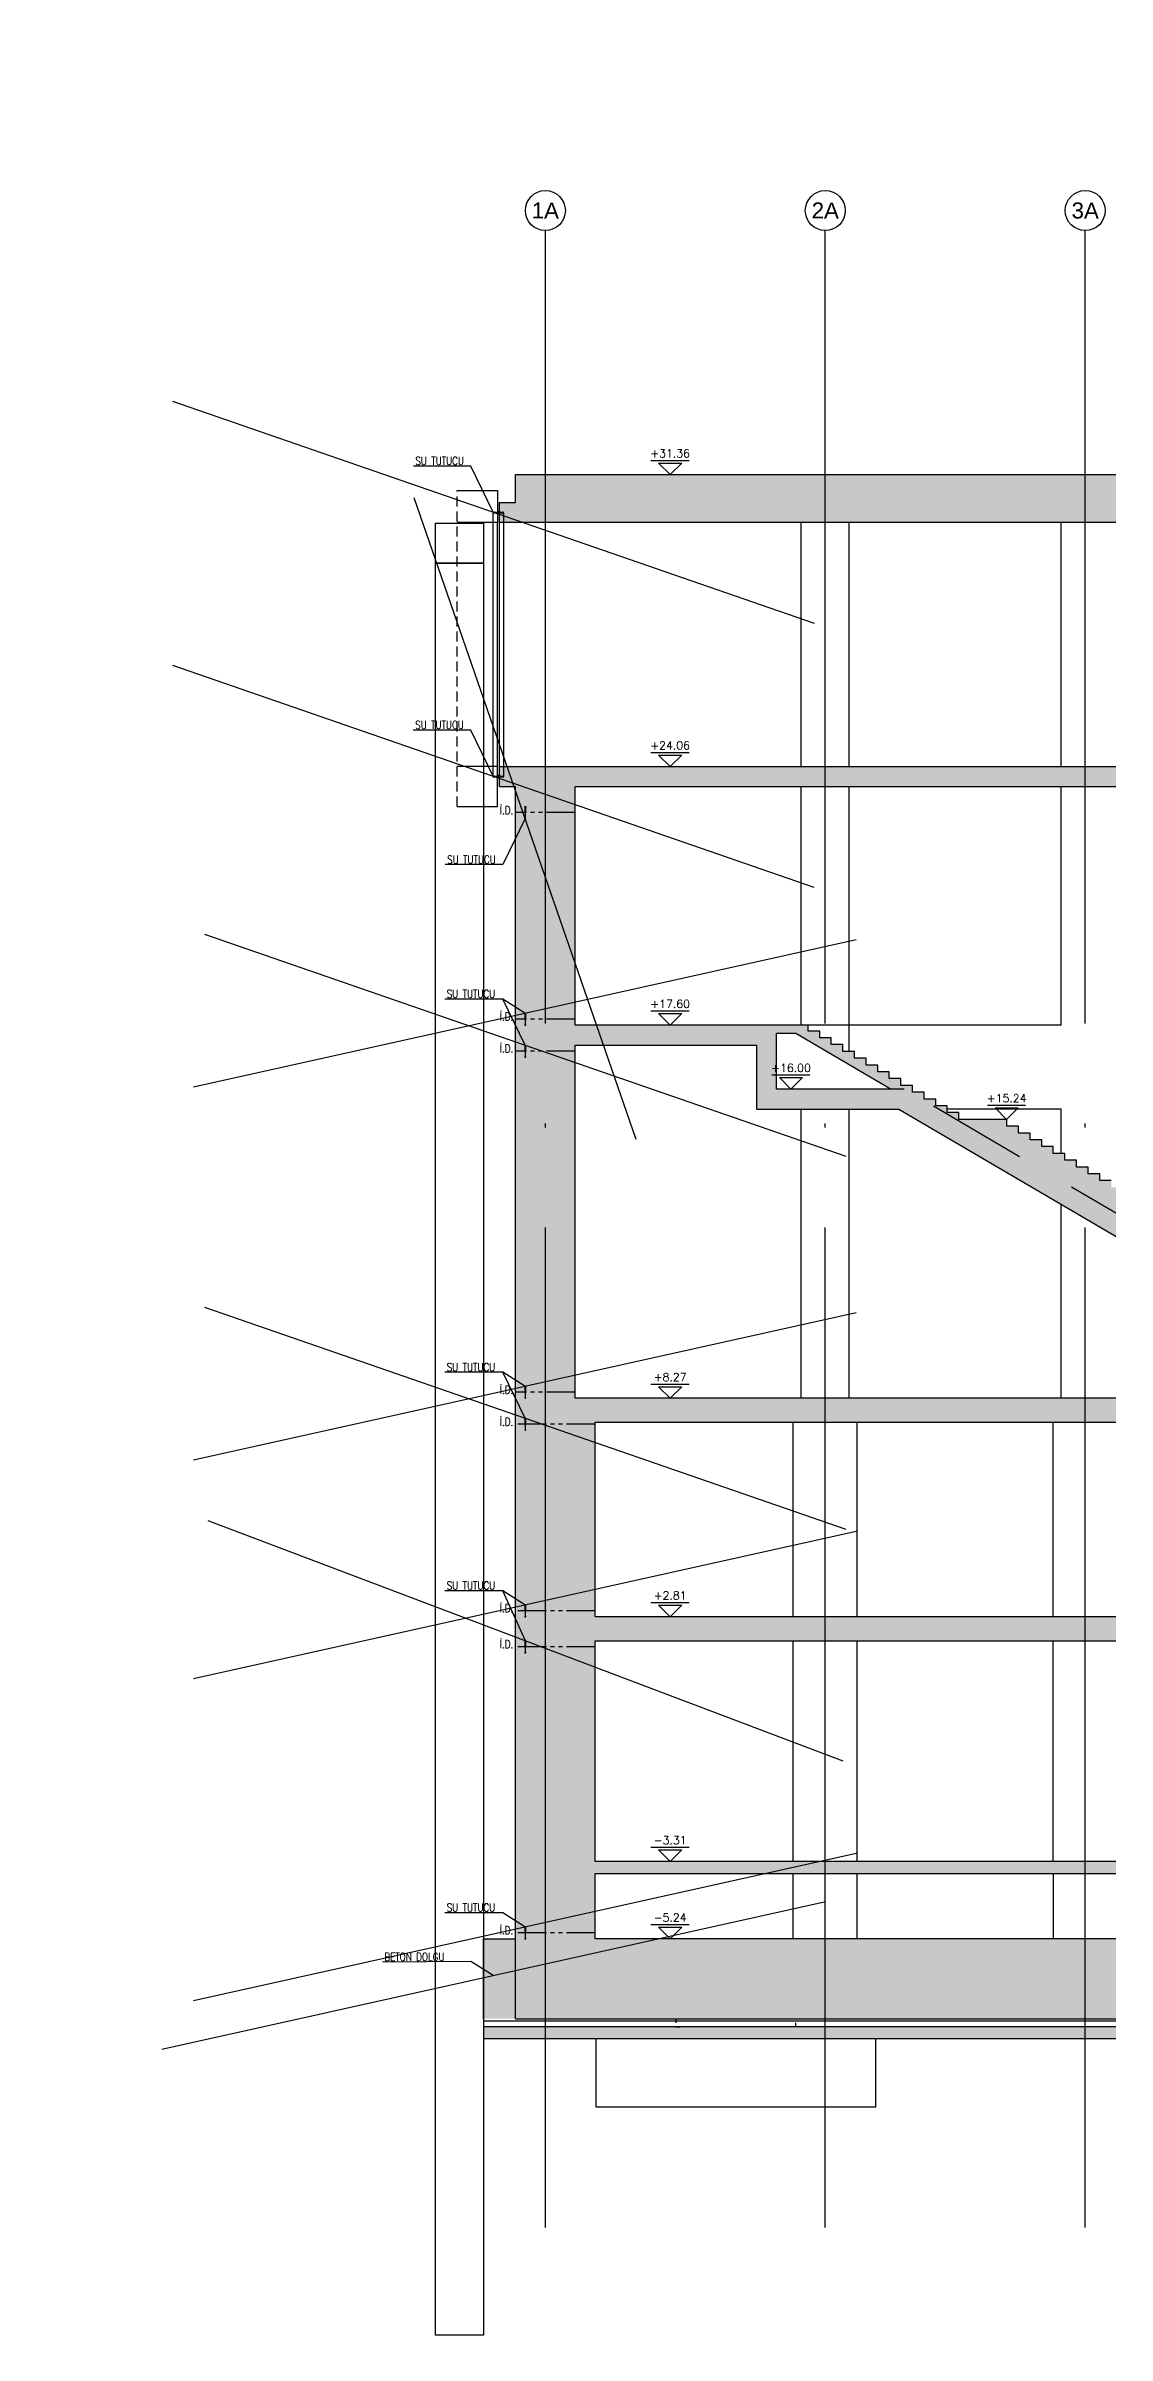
# Model space of a CAD drawing. Header units: millimetres. Extents: x 400408 to 401352, y 4543980 to 4544157.
# Drawn here: x 401118.9 to 401145.4, y 4544014.6 to 4544071.8 of the extents above; entities that cross this region are included whole.
import ezdxf
from ezdxf.enums import TextEntityAlignment as Align

# ---------------------------------------------------------------- set-up
doc = ezdxf.new("R2010")
doc.units = ezdxf.units.MM
for name, pattern in [('ACAD_ISO05W100', [33, 24, -3, 0, -3, 0, -3]), ('AKS', [3, 2.5, -0.25, 0, -0.25]), ('CIZGI', [0.4, 0.25, -0.15]), ('CONTINU', [0]), ('Dot', [4, 0, -4]), ('HIDDEN', [0.375, 0.25, -0.125]), ('UUC-ST-KAL-I05-101-U-000$0$ACAD_ISO05W100', [33, 24, -3, 0, -3, 0, -3])]:
    doc.linetypes.add(name, pattern=pattern)
for name, color, linetype in [('aks prota', 2, 'AKS'), ('caks prota', 4, 'Continuous'), ('görünüş prota', 4, 'Continuous'), ('inşaat derzi prota', 11, 'Continuous'), ('kesik prota', 2, 'CIZGI'), ('kesit prota', 1, 'Continuous'), ('kesit tarama prota', 252, 'Continuous'), ('kolon tarama prota', 252, 'Continuous'), ('kot prota', 4, 'Continuous'), ('not yazısı prota', 6, 'Continuous'), ('not çizgisi prota', 4, 'Continuous'), ('PRT-CST-rc_level', 6, 'Continuous'), ('PRT-CST-rc_levermark', 4, 'Continuous'), ('st_s_su tutucu', 2, 'Continuous'), ('st_s_ölçü', 4, 'Continuous'), ('taks prota', 7, 'Continuous'), ('UUC-ST-KAL-I05-101-U-000$0$st_s_su tutucu', 2, 'Continuous'), ('ölçü prota', 4, 'Continuous')]:
    doc.layers.add(name, color=color, linetype=linetype)
doc.layers.add('PRT-KD-kazik', color=172, linetype='Continuous', lineweight=25)
doc.styles.add('OLCU', font='romanstw.shx')
doc.styles.add('TAKS', font='Arial Unicode.ttf')
doc.styles.add('TSIMPLEX', font='romanstw.shx')
doc.dimstyles.new('1-50', dxfattribs={"dimtxt": 10, "dimasz": 4, "dimexe": 4, "dimexo": 8, "dimgap": 4, "dimtad": 1, "dimdec": 1, "dimrnd": 0.05, "dimzin": 9, "dimdsep": 46, "dimtxsty": 'OLCU', "dimblk1": 'OBLIQUE', "dimblk2": 'OBLIQUE', "dimsah": 1, "dimcen": 2, "dimdle": 4, "dimclrd": 4, "dimclre": 4, "dimclrt": 3, "dimadec": 1, "dimazin": 0, "dimtfac": 1, "dimtdec": 1, "dimtix": 1, "dimtmove": 2, "dimatfit": 3, "dimldrblk": 'OBLIQUE', "dimfxl": 1, "dimtvp": 1, "dimtolj": 1, "dimtzin": 1, "dimarcsym": 0})

# ---------------------------------------------------------------- blocks, each defined once
blk = doc.blocks.new('KOTK5')
at = {"layer": 'PRT-CST-rc_levermark'}
blk.add_line((216.6666666667443, 160), (-213.3333333332557, 160), dxfattribs=at)
blk.add_lwpolyline([(130, 130), (-130, 130), (0, 0)], close=True, dxfattribs=at)
at = {"layer": 'PRT-CST-rc_level', "style": 'OLCU'}
blk.add_attdef('000.00', text='', height=90, dxfattribs=at).set_placement((0, 193.1381784435362), align=Align.CENTER)
blk = doc.blocks.new('_Oblique')
at = {"layer": 'st_s_ölçü', "lineweight": -2}
blk.add_line((-0.5, -0.5), (0.5, 0.5), dxfattribs=at)
blk = doc.blocks.new('D')
at = {"layer": 'st_s_su tutucu', "linetype": 'CONTINU', "ltscale": 0.2}
for p, q in [((-39987.83090962706, 52508.18991963421), (-39992.63090966878, 52508.18991966914)), ((-39992.63090966878, 52508.18991966914), (-39992.63090980848, 52507.38991968935)), ((-39992.63090980848, 52507.38991968935), (-39990.63090962501, 52506.05655179494)), ((-39992.63090980848, 52448.98991960261), (-39990.63090962501, 52450.32328749701)), ((-39992.63090966878, 52448.18991962282), (-39992.63090980848, 52448.98991960261)), ((-39987.83090962706, 52448.18991965774), (-39992.63090966878, 52448.18991962282)), ((-39990.63090992199, 52478.65671955824), (-39991.93117670823, 52478.6567195757)), ((-39991.93117670823, 52478.6567195757), (-39991.93117659182, 52477.72311959402)), ((-39991.93117659182, 52477.72311959402), (-39990.63090987367, 52477.72311951835)), ((-39990.6309096902, 52498.50671976196), (-39991.53117650332, 52498.50671977942)), ((-39991.53117650332, 52498.50671977942), (-39991.53117639622, 52497.87311976865)), ((-39991.53117639622, 52497.87311976865), (-39990.63090970417, 52497.87311978029)), ((-39990.63090980196, 52488.50671968629), (-39991.53117661508, 52488.50671963972)), ((-39991.53117661508, 52488.50671963972), (-39991.53117662905, 52487.87311965806)), ((-39991.53117662905, 52487.87311965806), (-39990.630909937, 52487.87311964059)), ((-39991.53117661508, 52467.87311965223), (-39991.53117662905, 52468.5067196339)), ((-39991.53117662905, 52468.5067196339), (-39990.630909937, 52468.50671965136)), ((-39990.63090980196, 52467.87311960567), (-39991.53117661508, 52467.87311965223)), ((-39991.53117650332, 52457.87311951254), (-39991.53117639622, 52458.50671952331)), ((-39991.53117639622, 52458.50671952331), (-39990.63090970417, 52458.50671951166)), ((-39990.6309096902, 52457.87311953), (-39991.53117650332, 52457.87311951254)), ((-39990.63090962501, 52506.05655179494), (-39990.6309096902, 52498.50671976196)), ((-39990.63090970417, 52497.87311978029), (-39990.63090980196, 52488.50671968629)), ((-39990.630909937, 52487.87311964059), (-39990.63090992199, 52478.65671955824)), ((-39990.630909937, 52468.50671965136), (-39990.63090992199, 52477.72311973372)), ((-39990.63090970417, 52458.50671951166), (-39990.63090980196, 52467.87311960567)), ((-39990.63090962501, 52450.32328749701), (-39990.6309096902, 52457.87311953)), ((-39989.83090974534, 52506.05655187643), (-39987.83090964103, 52507.38991968935)), ((-39989.83090955907, 52498.50671965136), (-39989.83090974534, 52506.05655187643)), ((-39988.9306429881, 52498.50671966883), (-39989.83090955907, 52498.50671965136)), ((-39989.83090992229, 52488.50671961062), (-39989.83090981984, 52497.87311973373)), ((-39989.83090981984, 52497.87311973373), (-39988.93064300207, 52497.87311962313)), ((-39988.93064335132, 52488.50671965136), (-39989.83090992229, 52488.50671961062)), ((-39989.83091007002, 52478.65671960481), (-39989.8309099316, 52487.87311978029)), ((-39989.8309099316, 52487.87311978029), (-39988.93064311383, 52487.87311964059)), ((-39988.53064343977, 52478.65671965137), (-39989.83091007002, 52478.65671960481)), ((-39989.83090998934, 52477.72311965805), (-39988.53064344908, 52477.72311964058)), ((-39989.83091007002, 52477.72311968715), (-39989.8309099316, 52468.50671951166)), ((-39989.8309099316, 52468.50671951166), (-39988.93064311383, 52468.50671965136)), ((-39988.93064335132, 52467.87311964059), (-39989.83090992229, 52467.87311968134)), ((-39989.83090992229, 52467.87311968134), (-39989.83090981984, 52458.50671955823)), ((-39989.83090981984, 52458.50671955823), (-39988.93064300207, 52458.50671966883)), ((-39988.9306429881, 52457.87311962313), (-39989.83090955907, 52457.87311964059)), ((-39989.83090955907, 52457.87311964059), (-39989.83090974534, 52450.32328741552)), ((-39989.83090974534, 52450.32328741552), (-39987.83090964103, 52448.98991960261)), ((-39988.93064300207, 52497.87311962313), (-39988.9306429881, 52498.50671966883)), ((-39988.93064311383, 52487.87311964059), (-39988.93064335132, 52488.50671965136)), ((-39988.93064311383, 52468.50671965136), (-39988.93064335132, 52467.87311964059)), ((-39988.93064300207, 52458.50671966883), (-39988.9306429881, 52457.87311962313)), ((-39988.53064344908, 52477.72311964058), (-39988.53064343977, 52478.65671965137)), ((-39987.83090964103, 52507.38991968935), (-39987.83090962706, 52508.18991963421)), ((-39987.83090964103, 52448.98991960261), (-39987.83090962706, 52448.18991965774))]:
    blk.add_line(p, q, dxfattribs=at)

msp = doc.modelspace()

# ---------------------------------------------------------------- hatches: boundary and pattern name
at = {"layer": 'kesit tarama prota'}
h = msp.add_hatch(color=256, dxfattribs=at)
h.dxf.hatch_style = 1
h.paths.add_polyline_path([(401130.6148764704, 4544061.079910113), (401130.6148764704, 4544060.379910112), (401130.2148764704, 4544060.379910112), (401130.2148764704, 4544059.879910112), (401188.6844248998, 4544059.879910112), (401188.6844248998, 4544061.079910113)])
h = msp.add_hatch(color=256, dxfattribs=at)
h.dxf.hatch_style = 1
h.paths.add_polyline_path([(401132.6148764705, 4544037.389910113), (401147.0148764937, 4544037.389910113), (401147.0148764937, 4544037.989910113), (401132.1148764705, 4544037.989910113), (401132.1148764705, 4544046.819910113), (401136.6478255328, 4544046.819910113), (401136.6478255328, 4544045.219910113), (401140.2045195436, 4544045.219910113), (401152.5380489566, 4544037.989910113), (401149.2148764905, 4544037.989910113), (401149.2148764905, 4544037.389910113), (401151.2648764704, 4544037.389910113), (401151.2648764704, 4544036.988066835), (401153.7127217851, 4544036.988386665), (401153.7127217851, 4544037.989830851), (401153.526739328, 4544037.989910113), (401151.6459698573, 4544039.092430147), (401151.6459698573, 4544039.999910112), (401152.5016704667, 4544039.999910112), (401155.3687643743, 4544038.319200396), (401155.3687643743, 4544037.989125074), (401155.2334300505, 4544037.989182751), (401155.2334300505, 4544037.489910113), (401167.2885036723, 4544030.529910113), (401171.3608569768, 4544030.529910113), (401171.3608569768, 4544031.929910113), (401173.2148764927, 4544031.929910113), (401173.2148764927, 4544032.529910113), (401167.7259699227, 4544032.529910113), (401167.7259699227, 4544032.329910113), (401167.4259745966, 4544032.329910113), (401167.4259745966, 4544032.719910112), (401167.1359745095, 4544032.719910112), (401167.1359745095, 4544032.889910113), (401166.8459744225, 4544032.889910113), (401166.8459744225, 4544033.059910113), (401166.5559743354, 4544033.059910113), (401166.5559743354, 4544033.229910113), (401166.2659742482, 4544033.229910113), (401166.2659742482, 4544033.399910113), (401165.9759741612, 4544033.399910113), (401165.9759741612, 4544033.569910113), (401165.6859740741, 4544033.569910113), (401165.6859740741, 4544033.739910113), (401165.3959739869, 4544033.739910113), (401165.3959739869, 4544033.909910113), (401165.1059738999, 4544033.909910113), (401165.1059738999, 4544034.079910113), (401164.8159738128, 4544034.079910113), (401164.8159738128, 4544034.249910112), (401164.5259737257, 4544034.249910112), (401164.5259737257, 4544034.419910112), (401164.2359736385, 4544034.419910112), (401164.2359736385, 4544034.589910112), (401163.9459735515, 4544034.589910112), (401163.9459735515, 4544034.759910112), (401163.6559734644, 4544034.759910112), (401163.6559734644, 4544034.929910113), (401163.3659733773, 4544034.929910113), (401163.3659733773, 4544035.099910113), (401162.1659730169, 4544035.099910113), (401162.1659730169, 4544035.269910113), (401161.8759729298, 4544035.269910113), (401161.8759729298, 4544035.439910113), (401161.5859728427, 4544035.439910113), (401161.5859728427, 4544035.609910113), (401161.2959727556, 4544035.609910113), (401161.2959727556, 4544035.779910113), (401161.0059726685, 4544035.779910113), (401161.0059726685, 4544035.949910113), (401160.7159725814, 4544035.949910113), (401160.7159725814, 4544036.119910113), (401160.4259724943, 4544036.119910113), (401160.4259724943, 4544036.289910113), (401160.1359724072, 4544036.289910113), (401160.1359724072, 4544036.459910112), (401159.8459723201, 4544036.459910112), (401159.8459723201, 4544036.629910112), (401159.555972233, 4544036.629910112), (401159.555972233, 4544036.799910112), (401159.2659721459, 4544036.799910112), (401159.2659721459, 4544036.969910112), (401158.9759720588, 4544036.969910112), (401158.9759720588, 4544037.139910113), (401158.6859719717, 4544037.139910113), (401158.6859719717, 4544037.309910113), (401158.3959718846, 4544037.309910113), (401158.3959718846, 4544037.479910113), (401158.1059717975, 4544037.479910113), (401158.1059717975, 4544037.649910113), (401156.9059714371, 4544037.649910113), (401156.9059714371, 4544037.819910113), (401156.61597135, 4544037.819910113), (401156.61597135, 4544037.989910113), (401156.3259712629, 4544037.989910113), (401156.3259712629, 4544038.159910113), (401156.0359711758, 4544038.159910113), (401156.0359711758, 4544038.329910113), (401155.7459710887, 4544038.329910113), (401155.7459710887, 4544038.499910112), (401155.4559710016, 4544038.499910112), (401155.4559710016, 4544038.669910112), (401155.1659709145, 4544038.669910112), (401155.1659709145, 4544038.839910112), (401154.8759708274, 4544038.839910112), (401154.8759708274, 4544039.009910112), (401154.5859707404, 4544039.009910112), (401154.5859707404, 4544039.179910113), (401154.2959706532, 4544039.179910113), (401154.2959706532, 4544039.349910113), (401154.0059705661, 4544039.349910113), (401154.0059705661, 4544039.519910113), (401153.715970479, 4544039.519910113), (401153.715970479, 4544039.689910113), (401153.425970392, 4544039.689910113), (401153.425970392, 4544039.859910113), (401153.1359703048, 4544039.859910113), (401153.1359703048, 4544040.029910113), (401152.8459702177, 4544040.029910113), (401152.8459702177, 4544040.199910113), (401151.6459698573, 4544040.199910113), (401151.6459698573, 4544040.369910113), (401151.3559697702, 4544040.369910113), (401151.3559697702, 4544040.539910113), (401151.0659696832, 4544040.539910113), (401151.0659696832, 4544040.709910112), (401150.7759695961, 4544040.709910112), (401150.7759695961, 4544040.879910112), (401150.4859695089, 4544040.879910112), (401150.4859695089, 4544041.049910112), (401150.1959694218, 4544041.049910112), (401150.1959694218, 4544041.219910112), (401149.9059693348, 4544041.219910112), (401149.9059693348, 4544041.389910113), (401149.6159692477, 4544041.389910113), (401149.6159692477, 4544041.559910113), (401149.3259691605, 4544041.559910113), (401149.3259691605, 4544041.729910113), (401149.0359690735, 4544041.729910113), (401149.0359690735, 4544041.899910113), (401148.7459689864, 4544041.899910113), (401148.7459689864, 4544042.069910113), (401148.4559688992, 4544042.069910113), (401148.4559688992, 4544042.239910113), (401148.1659688122, 4544042.239910113), (401148.1659688122, 4544042.409910113), (401147.8759687251, 4544042.409910113), (401147.8759687251, 4544042.579910113), (401146.6759683646, 4544042.579910113), (401146.6759683646, 4544042.749910112), (401146.3859682776, 4544042.749910112), (401146.3859682776, 4544042.919910112), (401146.0959681905, 4544042.919910112), (401146.0959681905, 4544043.089910112), (401145.8059681033, 4544043.089910112), (401145.8059681033, 4544043.259910112), (401145.5159680163, 4544043.259910112), (401145.5159680163, 4544043.429910113), (401145.2259679292, 4544043.429910113), (401145.2259679292, 4544043.599910113), (401144.9359678421, 4544043.599910113), (401144.9359678421, 4544043.769910113), (401144.645967755, 4544043.769910113), (401144.645967755, 4544043.939910113), (401144.3559676679, 4544043.939910113), (401144.3559676679, 4544044.109910113), (401144.0659675808, 4544044.109910113), (401144.0659675808, 4544044.279910113), (401143.7759674937, 4544044.279910113), (401143.7759674937, 4544044.449910113), (401143.4859674066, 4544044.449910113), (401143.4859674066, 4544044.619910113), (401143.1959673195, 4544044.619910113), (401143.1959673195, 4544044.789910113), (401142.9059672324, 4544044.789910113), (401142.9059672324, 4544044.959910112), (401141.705966872, 4544044.959910112), (401141.705966872, 4544045.129910112), (401141.4159667849, 4544045.129910112), (401141.4159667849, 4544045.299910112), (401141.1259666978, 4544045.299910112), (401141.1259666978, 4544045.469910112), (401140.8359666107, 4544045.469910112), (401140.8359666107, 4544045.639910113), (401140.5459665236, 4544045.639910113), (401140.5459665236, 4544045.809910113), (401140.2559664365, 4544045.809910113), (401140.2559664365, 4544045.979910113), (401139.9659663494, 4544045.979910113), (401139.9659663494, 4544046.149910113), (401139.6759662623, 4544046.149910113), (401139.6759662623, 4544046.319910113), (401139.3859661752, 4544046.319910113), (401139.3859661752, 4544046.489910113), (401139.0959660881, 4544046.489910113), (401139.0959660881, 4544046.659910113), (401138.805966001, 4544046.659910113), (401138.805966001, 4544046.829910113), (401138.5159659139, 4544046.829910113), (401138.5159659139, 4544046.999910112), (401138.2259658268, 4544046.999910112), (401138.2259658268, 4544047.169910112), (401137.9359657397, 4544047.169910112), (401137.9359657397, 4544047.319910113), (401132.1148764705, 4544047.319910113), (401132.1148764705, 4544053.279910113), (401147.0148764937, 4544053.279910113), (401147.0148764937, 4544053.779910113), (401130.2148764704, 4544053.779910113), (401130.2148764704, 4544053.279910113), (401130.6148764704, 4544053.279910113), (401130.6148764704, 4544022.479910113), (401146.5148764937, 4544022.479910113), (401146.5148764937, 4544024.479910113), (401132.6148764704, 4544024.479910113), (401132.6148764704, 4544026.109910113), (401164.9569699225, 4544026.109910113), (401164.9569699225, 4544024.479910113), (401165.4569699225, 4544024.479910113), (401165.4569699225, 4544026.417730369), (401163.5609734358, 4544027.512384451), (401163.5609734358, 4544028.269910113), (401164.4166740453, 4544028.269910113), (401167.6509747543, 4544026.373941301), (401167.6509747543, 4544024.479910113), (401167.9509747543, 4544024.479910113), (401167.9509747543, 4544026.009910112), (401168.4459699228, 4544026.009910112), (401168.4459699228, 4544026.209910112), (401170.7569690855, 4544026.209910112), (401170.7569690855, 4544024.479910113), (401168.0148764913, 4544024.479910113), (401168.0148764913, 4544022.479910113), (401172.7148764927, 4544022.479910113), (401172.7148764927, 4544024.479910113), (401171.0569688255, 4544024.479910113), (401171.0569688255, 4544026.109910113), (401188.6844248998, 4544026.109910113), (401188.6844248998, 4544026.409910113), (401168.2459699228, 4544026.409910113), (401168.2459699228, 4544026.209910112), (401167.9509747543, 4544026.209910112), (401167.9509747543, 4544026.599910113), (401167.6609746672, 4544026.599910113), (401167.6609746672, 4544026.769910113), (401167.3709745801, 4544026.769910113), (401167.3709745801, 4544026.939910113), (401167.080974493, 4544026.939910113), (401167.080974493, 4544027.109910113), (401166.7909744059, 4544027.109910113), (401166.7909744059, 4544027.279910113), (401166.5009743188, 4544027.279910113), (401166.5009743188, 4544027.449910113), (401166.2109742317, 4544027.449910113), (401166.2109742317, 4544027.619910113), (401165.9209741447, 4544027.619910113), (401165.9209741447, 4544027.789910113), (401165.6309740575, 4544027.789910113), (401165.6309740575, 4544027.959910112), (401165.3409739704, 4544027.959910112), (401165.3409739704, 4544028.129910112), (401165.0509738834, 4544028.129910112), (401165.0509738834, 4544028.299910112), (401164.7609737962, 4544028.299910112), (401164.7609737962, 4544028.469910112), (401163.5609734358, 4544028.469910112), (401163.5609734358, 4544028.639910113), (401163.2709733488, 4544028.639910113), (401163.2709733488, 4544028.809910113), (401162.9809732616, 4544028.809910113), (401162.9809732616, 4544028.979910113), (401162.6909731746, 4544028.979910113), (401162.6909731746, 4544029.149910113), (401162.4009730875, 4544029.149910113), (401162.4009730875, 4544029.319910113), (401162.1109730004, 4544029.319910113), (401162.1109730004, 4544029.489910113), (401161.8209729132, 4544029.489910113), (401161.8209729132, 4544029.659910113), (401161.5309728262, 4544029.659910113), (401161.5309728262, 4544029.829910113), (401161.2409727391, 4544029.829910113), (401161.2409727391, 4544029.999910112), (401160.9509726519, 4544029.999910112), (401160.9509726519, 4544030.169910112), (401160.6609725649, 4544030.169910112), (401160.6609725649, 4544030.339910112), (401160.3709724778, 4544030.339910112), (401160.3709724778, 4544030.509910112), (401159.1709721174, 4544030.509910112), (401159.1709721174, 4544030.679910113), (401158.8809720303, 4544030.679910113), (401158.8809720303, 4544030.849910113), (401158.5909719432, 4544030.849910113), (401158.5909719432, 4544031.019910113), (401158.300971856, 4544031.019910113), (401158.300971856, 4544031.189910113), (401158.010971769, 4544031.189910113), (401158.010971769, 4544031.359910113), (401157.7209716819, 4544031.359910113), (401157.7209716819, 4544031.529910113), (401157.4309715948, 4544031.529910113), (401157.4309715948, 4544031.699910113), (401157.1409715077, 4544031.699910113), (401157.1409715077, 4544031.869910113), (401156.8509714206, 4544031.869910113), (401156.8509714206, 4544032.039910113), (401156.5609713335, 4544032.039910113), (401156.5609713335, 4544032.209910112), (401156.2709712464, 4544032.209910112), (401156.2709712464, 4544032.379910112), (401155.9809711593, 4544032.379910112), (401155.9809711593, 4544032.529910113), (401149.2148764905, 4544032.529910113), (401149.2148764905, 4544031.929910113), (401153.0147060328, 4544031.929910113), (401153.0147060328, 4544030.529910113), (401157.3344656753, 4544030.529910113), (401164.4705150033, 4544026.409910113), (401132.6148764704, 4544026.409910113), (401132.6148764704, 4544031.929910113), (401147.0148764937, 4544031.929910113), (401147.0148764937, 4544032.529910113), (401132.6148764704, 4544032.529910113)])
h.paths.add_polyline_path([(401137.1478255328, 4544045.719910113), (401137.1478255328, 4544047.119910113), (401137.625783646, 4544047.119910113), (401140.0140196573, 4544045.719910113)], flags=16)
h.paths.add_polyline_path([(401146.6759683646, 4544042.005879298), (401146.6759683646, 4544042.379910112), (401147.5316689741, 4544042.379910112), (401151.3459698574, 4544040.143941301), (401151.3459698574, 4544039.268292216)], flags=16)
h.paths.add_polyline_path([(401153.6147060328, 4544032.329910113), (401155.6707890655, 4544032.329910113), (401157.4684402716, 4544031.276114895), (401157.4684402716, 4544031.029910113), (401153.6147060328, 4544031.029910113)], flags=16)
h.paths.add_polyline_path([(401156.8959699217, 4544037.10739254), (401156.8959699217, 4544037.449910113), (401157.7616720465, 4544037.449910113), (401161.8659730169, 4544035.043941301), (401161.8659730169, 4544034.237959915)], flags=16)
h.paths.add_polyline_path([(401159.1709721174, 4544030.309910113), (401160.0266727268, 4544030.309910113), (401163.2609734358, 4544028.4139413), (401163.2609734358, 4544027.685589531), (401159.1709721174, 4544030.046952893)], flags=16)
h.paths.add_polyline_path([(401162.1659730169, 4544034.899910113), (401163.0216736263, 4544034.899910113), (401167.1259745967, 4544032.493941301), (401167.1259745967, 4544031.201096588), (401162.1659730169, 4544034.064754834)], flags=16)
h.paths.add_polyline_path([(401167.4259745966, 4544032.129910112), (401167.9259699227, 4544032.129910112), (401167.9259699227, 4544032.329910113), (401170.7608569768, 4544032.329910113), (401170.7608569768, 4544031.029910113), (401167.4259745966, 4544031.029910113)], flags=16)
h = msp.add_hatch(color=256, dxfattribs=at)
h.dxf.hatch_style = 1
h.paths.add_polyline_path([(401130.6148764704, 4544024.479910113), (401129.8149089798, 4544024.479910113), (401129.8149089798, 4544022.479910113), (401130.6148764704, 4544022.479910113)])
h = msp.add_hatch(dxfattribs=at)
h.set_pattern_fill('AR-CONC', color=253, scale=0.001)
h.set_pattern_definition([(49.99999999999999, (401010.0836835876, 4544181.220533501), (0.182184668996004, -0.01593908553890309), [0.01905, -0.20955]), (355, (401010.0836835876, 4544181.220533501), (-0.03524342142496934, 0.1910568452390352), [0.01524, -0.16764058417]), (100.4514447, (401010.0988655945, 4544181.219205248), (0.1469412470903533, 0.1751177519121951), [0.0161900088, -0.1780902446]), (46.18420000000001, (401010.0836835876, 4544181.271333502), (0.2710790408921299, -0.04204232793272716), [0.028575, -0.314325]), (96.63555760999992, (401010.1062734876, 4544181.267830001), (0.237404134051503, 0.2474261245977215), [0.02428502314, -0.26713560816]), (351.1841511700001, (401010.0836835876, 4544181.271333502), (0.2374041340649771, 0.2474261245855327), [0.02285996707, -0.25145973192]), (21, (401010.1090835875, 4544181.258633502), (0.1516143912691325, -0.1022651981870876), [0.01905, -0.20955]), (326.0000000000001, (401010.1090835875, 4544181.258633502), (0.06180202834764708, 0.1841879661223193), [0.01524, -0.16764]), (71.45144499999999, (401010.1217181202, 4544181.250111402), (0.2134164192787162, 0.08192276888590526), [0.0161900088, -0.1780899376]), (37.50000000000001, (401010.0836835876, 4544181.220533501), (0.003088603250591817, 0.08455503887315312), [0, -0.165608, 0, -0.17018, 0, -0.168275]), (7.499999999999998, (401010.0836835876, 4544181.220533501), (0.06681966251030576, 0.1001805748181195), [0, -0.097028, 0, -0.161798, 0, -0.06413500000000001]), (327.5, (401010.0270415876, 4544181.220533501), (0.1355905951668714, -0.005728743992673444), [0, -0.0635, 0, -0.19812, 0, -0.26289]), (317.5, (401010.0016415875, 4544181.220533501), (0.148129181386018, 0.02542649103333303), [0, -0.08255000000000001, 0, -0.131572, 0, -0.18669])])
h.paths.add_polyline_path([(401177.8069135626, 4544022.279910113), (401129.8149089798, 4544022.279910113), (401129.8149089798, 4544021.979910113), (401177.5069135626, 4544021.979910113), (401177.5069135626, 4544021.429910113), (401188.6844248998, 4544021.429910113), (401188.6844248998, 4544021.729910113), (401177.8069135626, 4544021.729910113)])

# ---------------------------------------------------------------- linework, layer by layer
at = {"layer": 'aks prota', "ltscale": 10}
for p, q in [((401131.3648764704, 4544017.2577906), (401131.3648764704, 4544067.18126281)), ((401138.3648764704, 4544017.2577906), (401138.3648764704, 4544067.18126281)), ((401144.8648764704, 4544017.2577906), (401144.8648764704, 4544067.18126281))]:
    msp.add_line(p, q, dxfattribs=at)
at = {"layer": 'caks prota', "ltscale": 0.05}
for centre in [(401131.3648764704, 4544067.68126281), (401138.3648764704, 4544067.68126281), (401144.8648764704, 4544067.68126281)]:
    msp.add_circle(centre, 0.5, dxfattribs=at)
at = {"layer": 'görünüş prota'}
for p, q in [((401137.7648764704, 4544053.779910113), (401137.7648764704, 4544059.879910112)), ((401138.9648764704, 4544053.779910113), (401138.9648764704, 4544059.879910112)), ((401144.2648764705, 4544053.779910113), (401144.2648764705, 4544059.879910112)), ((401137.7648764704, 4544047.319910113), (401137.7648764704, 4544053.279910113)), ((401138.9648764704, 4544046.659910113), (401138.9648764704, 4544053.279910113)), ((401144.2648764705, 4544047.319910113), (401144.2648764705, 4544053.279910113)), ((401137.7648764704, 4544037.989910113), (401137.7648764704, 4544045.219910113)), ((401138.9648764703, 4544037.989910113), (401138.9648764704, 4544045.219910113)), ((401144.2648764705, 4544037.989910113), (401144.2648764705, 4544042.83970088)), ((401137.5648764704, 4544032.529910113), (401137.5648764704, 4544037.389910113)), ((401139.1648764704, 4544032.529910113), (401139.1648764704, 4544037.389910113)), ((401144.0648764704, 4544032.529910113), (401144.0648764704, 4544037.389910113)), ((401137.5648764704, 4544026.409910113), (401137.5648764704, 4544031.929910113)), ((401139.1648764704, 4544026.409910113), (401139.1648764704, 4544031.929910113)), ((401144.0648764704, 4544026.409910113), (401144.0648764704, 4544031.929910113)), ((401137.5648764704, 4544024.479910113), (401137.5648764704, 4544026.109910113)), ((401139.1648764704, 4544024.479910113), (401139.1648764704, 4544026.109910113)), ((401144.0648764704, 4544026.109910113), (401144.0648764704, 4544024.479910113))]:
    msp.add_line(p, q, dxfattribs=at)
for points in [[(401130.2148764704, 4544053.779910113), (401130.2148764704, 4544059.879910112)], [(401144.2648764705, 4544047.319910113), (401137.9359657397, 4544047.319910113)], [(401144.2648764705, 4544044.109910113), (401144.2648764705, 4544045.219910112), (401141.4159667849, 4544045.219910112)], [(401188.6844248998, 4544021.729910113), (401177.8069135626, 4544021.729910113), (401177.8069135626, 4544022.279910113), (401129.8149089798, 4544022.279910113)], [(401188.6844248998, 4544021.429910113), (401177.5069135626, 4544021.429910113), (401177.5069135626, 4544021.979910113), (401129.8149089798, 4544021.979910113)], [(401132.6311401453, 4544021.979910113), (401132.6311401453, 4544020.279910113), (401139.6311401458, 4544020.279910113), (401139.6311401458, 4544021.979910113)]]:
    msp.add_lwpolyline(points, dxfattribs=at)
at = {"layer": 'görünüş prota', "color": 4, "linetype": 'Dot'}
msp.add_lwpolyline([(401134.6311401453, 4544022.479910113), (401134.6311401453, 4544022.279910113), (401137.6311401458, 4544022.279910113), (401137.6311401458, 4544022.479910113)], dxfattribs=at)
at = {"layer": 'inşaat derzi prota', "linetype": 'ACAD_ISO05W100', "ltscale": 0.03}
for points in [[(401132.1148766155, 4544052.629913805), (401130.6148766155, 4544052.629913805)], [(401132.1148766155, 4544047.469910112), (401130.6148766155, 4544047.469910112)], [(401132.1148766155, 4544046.669910112), (401130.6148766155, 4544046.669910112)], [(401132.1148766155, 4544038.139910112), (401130.6148766155, 4544038.139910112)], [(401132.6148764705, 4544037.339910112), (401130.6148766155, 4544037.339910112)], [(401132.6148764704, 4544032.679910112), (401130.6148766155, 4544032.679910112)], [(401132.6148764705, 4544031.779910112), (401130.6148766155, 4544031.779910112)], [(401132.6148764704, 4544024.629910112), (401130.6148766155, 4544024.629910112)]]:
    msp.add_lwpolyline(points, dxfattribs=at)
at = {"layer": 'kesik prota', "ltscale": 10}
msp.add_lwpolyline([(401146.6759683646, 4544042.005879298), (401140.3402687385, 4544045.719910113), (401140.0140196573, 4544045.719910113)], dxfattribs=at)
at = {"layer": 'kesit prota', "color": 1}
for p, q in [((401130.6148764704, 4544061.079910113), (401188.6844248998, 4544061.079910113)), ((401130.2148764704, 4544053.279910113), (401130.2148764704, 4544053.779910113)), ((401130.2148764704, 4544053.779910113), (401147.0148764937, 4544053.779910113)), ((401130.2148764704, 4544053.279910113), (401130.6148764704, 4544053.279910113)), ((401130.6148764704, 4544022.479910113), (401130.6148764704, 4544053.279910113)), ((401132.1148764705, 4544053.279910113), (401147.0148764937, 4544053.279910113)), ((401132.6148764704, 4544024.479910113), (401132.6148764704, 4544026.109910113))]:
    msp.add_line(p, q, dxfattribs=at)
at = {"layer": 'kesit prota'}
msp.add_lwpolyline([(401188.6844248998, 4544059.879910112), (401130.2148764704, 4544059.879910112), (401130.2148764704, 4544060.379910112), (401130.6148764704, 4544060.379910112), (401130.6148764704, 4544061.079910113)], dxfattribs=at)
at = {"layer": 'kesit prota', "color": 1}
for points in [[(401145.5159680163, 4544043.429910113), (401145.2259679292, 4544043.429910113), (401145.2259679292, 4544043.599910113), (401144.9359678421, 4544043.599910113), (401144.9359678421, 4544043.769910113), (401144.645967755, 4544043.769910113), (401144.645967755, 4544043.939910113), (401144.3559676679, 4544043.939910113), (401144.3559676679, 4544044.109910113), (401144.0659675808, 4544044.109910113), (401144.0659675808, 4544044.279910113), (401143.7759674937, 4544044.279910113), (401143.7759674937, 4544044.449910113), (401143.4859674066, 4544044.449910113), (401143.4859674066, 4544044.619910113), (401143.1959673195, 4544044.619910113), (401143.1959673195, 4544044.789910113), (401142.9059672324, 4544044.789910113), (401142.9059672324, 4544044.959910112), (401141.705966872, 4544044.959910112), (401141.705966872, 4544045.129910112), (401141.4159667849, 4544045.129910112), (401141.4159667849, 4544045.299910112), (401141.1259666978, 4544045.299910112), (401141.1259666978, 4544045.469910112), (401140.8359666107, 4544045.469910112), (401140.8359666107, 4544045.639910113), (401140.5459665236, 4544045.639910113), (401140.5459665236, 4544045.809910113), (401140.2559664365, 4544045.809910113), (401140.2559664365, 4544045.979910113), (401139.9659663494, 4544045.979910113), (401139.9659663494, 4544046.149910113), (401139.6759662623, 4544046.149910113), (401139.6759662623, 4544046.319910113), (401139.3859661752, 4544046.319910113), (401139.3859661752, 4544046.489910113), (401139.0959660881, 4544046.489910113), (401139.0959660881, 4544046.659910113), (401138.805966001, 4544046.659910113), (401138.805966001, 4544046.829910113), (401138.5159659139, 4544046.829910113), (401138.5159659139, 4544046.999910112), (401138.2259658268, 4544046.999910112), (401138.2259658268, 4544047.169910112), (401137.9359657397, 4544047.169910112), (401137.9359657397, 4544047.319910113), (401132.1148764705, 4544047.319910113), (401132.1148764705, 4544053.279910113)], [(401132.1148764705, 4544037.989910113), (401132.1148764705, 4544046.819910113), (401136.6478255328, 4544046.819910113), (401136.6478255328, 4544045.219910113), (401140.2045195436, 4544045.219910113), (401152.5380489566, 4544037.989910113), (401149.2148764905, 4544037.989910113), (401149.2148764905, 4544037.389910113), (401151.2648764704, 4544037.389910113), (401151.2648764704, 4544036.988066835), (401153.7127217851, 4544036.988386665)], [(401132.6148764704, 4544032.529910113), (401132.6148764705, 4544037.389910113), (401147.0148764937, 4544037.389910113), (401147.0148764937, 4544037.989910113), (401132.1148764705, 4544037.989910113)], [(401147.0148764937, 4544032.529910113), (401132.6148764704, 4544032.529910113)], [(401164.4705150033, 4544026.409910113), (401132.6148764704, 4544026.409910113), (401132.6148764704, 4544031.929910113), (401147.0148764937, 4544031.929910113)], [(401132.6148764704, 4544026.109910113), (401164.9569699225, 4544026.109910113), (401164.9569699225, 4544024.479910113)], [(401129.8149089798, 4544022.479910113), (401129.8149089798, 4544022.479910113), (401129.8149089798, 4544024.479910113), (401130.6149089798, 4544024.479910113)], [(401130.6148764704, 4544022.479910113), (401146.5148764937, 4544022.479910113), (401146.5148764937, 4544024.479910113), (401132.6148764704, 4544024.479910113)]]:
    msp.add_lwpolyline(points, dxfattribs=at)
at = {"layer": 'kesit prota'}
msp.add_lwpolyline([(401140.0140196573, 4544045.719910113), (401137.1478255328, 4544045.719910113), (401137.1478255328, 4544047.119910113), (401137.625783646, 4544047.119910113)], close=True, dxfattribs=at)
at = {"layer": 'kolon tarama prota'}
for points in [[(401129.1635437967, 4544060.679910113), (401130.1648764704, 4544060.679910113), (401130.1648764704, 4544059.879910112), (401129.1635437967, 4544059.879910112)], [(401130.1648764704, 4544053.779910113), (401130.1648764704, 4544059.879910112)], [(401129.1635437967, 4544052.779910113), (401130.1648764704, 4544052.779910113), (401130.1648764704, 4544053.779910113), (401129.1635437967, 4544053.779910113)]]:
    msp.add_lwpolyline(points, dxfattribs=at)
at = {"layer": 'kolon tarama prota', "linetype": 'HIDDEN'}
msp.add_lwpolyline([(401129.1635437967, 4544052.779910113), (401129.1635437967, 4544060.679910113)], dxfattribs=at)
at = {"layer": 'PRT-KD-kazik', "color": 3}
for points in [[(401128.6149088379, 4544059.86787295), (401129.8149089798, 4544059.86787295), (401129.8149089798, 4544058.867872951), (401128.6149088379, 4544058.867872951)], [(401128.6149088389, 4544058.86787295), (401129.8149089798, 4544058.86787295), (401129.8149089798, 4544014.567872951), (401128.6149088389, 4544014.567872951)]]:
    msp.add_lwpolyline(points, close=True, dxfattribs=at)
at = {"layer": 'UUC-ST-KAL-I05-101-U-000$0$st_s_su tutucu', "linetype": 'UUC-ST-KAL-I05-101-U-000$0$ACAD_ISO05W100', "ltscale": 0.05}
for points in [[(401130.1709181772, 4544060.150004255, -0.5773502691895264), (401130.1724120331, 4544060.152608429), (401130.2074233232, 4544060.152706048, -0.5773502691896774), (401130.2089316768, 4544060.150110241), (401130.1971476398, 4544060.129567629, 0.5773502691898074), (401130.1986559939, 4544060.126971826), (401130.2444915687, 4544060.127099623), (401130.2445078834, 4544060.121247912), (401130.2486262675, 4544060.121259396), (401130.2486099516, 4544060.127111106), (401130.2813205787, 4544060.127202309), (401130.2813368937, 4544060.121350598), (401130.285455278, 4544060.121362081), (401130.2854389622, 4544060.12721379), (401130.306122019, 4544060.12727146), (401130.3148251224, 4544060.114295674), (401130.3200251019, 4544060.114310173), (401130.3199381108, 4544060.145510052), (401130.3147381311, 4544060.145495554), (401130.3061075198, 4544060.132471439), (401130.2854244643, 4544060.132413771), (401130.2854081487, 4544060.138265482), (401130.2812897647, 4544060.138253999), (401130.2813060805, 4544060.132402288), (401130.2485954535, 4544060.132311085), (401130.2485791374, 4544060.138162796), (401130.2444607536, 4544060.138151314), (401130.2444770692, 4544060.132299603), (401130.2066473875, 4544060.132194127, -0.5773502691899163), (401130.2051390336, 4544060.134789931), (401130.2164251195, 4544060.154464486, 0.5773502691894145), (401130.2149167657, 4544060.157060289), (401130.1648944265, 4544060.156920819, 0.5773502691898413), (401130.163400571, 4544060.154316643), (401130.174796193, 4544060.13470533, -0.5773502691890604), (401130.1733023373, 4544060.132101154), (401130.1354726548, 4544060.131995679), (401130.1354563392, 4544060.137847389), (401130.1313379554, 4544060.137835905), (401130.1313542706, 4544060.131984196), (401130.098643644, 4544060.131892991), (401130.0986273282, 4544060.137744703), (401130.0945089451, 4544060.13773322), (401130.09452526, 4544060.131881511), (401130.0738422046, 4544060.131823841), (401130.0651391013, 4544060.144799626), (401130.0599391212, 4544060.144785129), (401130.0600261126, 4544060.11358525), (401130.0652260924, 4544060.113599747), (401130.0738567031, 4544060.126623861), (401130.0945397594, 4544060.126681531), (401130.0945560746, 4544060.120829819), (401130.0986744583, 4544060.120841302), (401130.0986581429, 4544060.126693012), (401130.1313687701, 4544060.126784216), (401130.1313850856, 4544060.120932505), (401130.1355034697, 4544060.120943989), (401130.1354871537, 4544060.126795699), (401130.1813227279, 4544060.126923497, 0.5773502691892096), (401130.1828165834, 4544060.129527672)], [(401130.1708803205, 4544053.550004254, -0.5773502691895264), (401130.1723741764, 4544053.552608429), (401130.2073854666, 4544053.552706048, -0.5773502691896774), (401130.2088938201, 4544053.55011024), (401130.1971097831, 4544053.529567629, 0.5773502691898074), (401130.1986181373, 4544053.526971825), (401130.244453712, 4544053.527099623), (401130.2444700268, 4544053.521247912), (401130.2485884109, 4544053.521259396), (401130.2485720949, 4544053.527111107), (401130.2812827221, 4544053.527202309), (401130.281299037, 4544053.521350598), (401130.2854174214, 4544053.52136208), (401130.2854011055, 4544053.52721379), (401130.3060841623, 4544053.52727146), (401130.3147872658, 4544053.514295675), (401130.3199872453, 4544053.514310173), (401130.3199002541, 4544053.545510052), (401130.3147002744, 4544053.545495555), (401130.3060696632, 4544053.532471439), (401130.2853866077, 4544053.532413771), (401130.2853702921, 4544053.538265483), (401130.281251908, 4544053.538253999), (401130.2812682238, 4544053.532402288), (401130.2485575969, 4544053.532311086), (401130.2485412808, 4544053.538162797), (401130.2444228969, 4544053.538151314), (401130.2444392125, 4544053.532299603), (401130.2066095309, 4544053.532194126, -0.5773502691899163), (401130.2051011769, 4544053.534789931), (401130.2163872629, 4544053.554464485, 0.5773502691894145), (401130.2148789091, 4544053.557060289), (401130.1648565698, 4544053.556920819, 0.5773502691898413), (401130.1633627143, 4544053.554316643), (401130.1747583364, 4544053.534705331, -0.5773502691890604), (401130.1732644807, 4544053.532101153), (401130.1354347982, 4544053.531995679), (401130.1354184826, 4544053.537847389), (401130.1313000987, 4544053.537835905), (401130.1313164139, 4544053.531984196), (401130.0986057874, 4544053.531892992), (401130.0985894716, 4544053.537744703), (401130.0944710885, 4544053.53773322), (401130.0944874033, 4544053.531881511), (401130.073804348, 4544053.531823842), (401130.0651012447, 4544053.544799627), (401130.0599012646, 4544053.544785128), (401130.059988256, 4544053.51358525), (401130.0651882358, 4544053.513599748), (401130.0738188464, 4544053.526623862), (401130.0945019028, 4544053.526681531), (401130.094518218, 4544053.520829819), (401130.0986366016, 4544053.520841302), (401130.0986202863, 4544053.526693013), (401130.1313309135, 4544053.526784215), (401130.131347229, 4544053.520932506), (401130.1354656131, 4544053.520943988), (401130.1354492971, 4544053.526795699), (401130.1812848713, 4544053.526923496, 0.5773502691892096), (401130.1827787267, 4544053.529527673)]]:
    msp.add_lwpolyline(points, format="xyb", close=True, dxfattribs=at)
at = {"layer": 'UUC-ST-KAL-I05-101-U-000$0$st_s_su tutucu', "linetype": 'UUC-ST-KAL-I05-101-U-000$0$ACAD_ISO05W100'}
for points in [[(401130.05994439, 4544053.544785248), (401130.0600261126, 4544060.11358525)], [(401130.3200251019, 4544060.114310173), (401130.3199432862, 4544053.530076336)]]:
    msp.add_lwpolyline(points, dxfattribs=at)
at = {"layer": 'ölçü prota'}
msp.add_lwpolyline([(401129.8149089798, 4544022.429910113), (401177.9569135626, 4544022.429910113), (401177.9569135626, 4544021.879910112), (401188.6844248998, 4544021.879910112)], dxfattribs=at)

# ---------------------------------------------------------------- block references
at = {"layer": 'kot prota', "linetype": 'CONTINU', "ltscale": 0.1}
ref = msp.add_blockref('KOTK5', (401134.4849302009, 4544061.079910113), dxfattribs=dict(at, xscale=-0.002222222222222222, yscale=0.002222222222222222, zscale=0.002222222222222222))
ref.add_attrib('000.00', '+31.36', dxfattribs={"layer": 'PRT-CST-rc_level', "height": 0.1999999999999999, "style": 'OLCU'}).set_placement((401134.4849302009, 4544061.509106065), align=Align.CENTER)
ref = msp.add_blockref('KOTK5', (401134.4849302009, 4544053.779910113), dxfattribs=dict(at, xscale=-0.002222222222222222, yscale=0.002222222222222222, zscale=0.002222222222222222))
ref.add_attrib('000.00', '+24.06', dxfattribs={"layer": 'PRT-CST-rc_level', "height": 0.1999999999999999, "style": 'OLCU'}).set_placement((401134.4849302009, 4544054.209106064), align=Align.CENTER)
ref = msp.add_blockref('KOTK5', (401134.4849302009, 4544047.319910113), dxfattribs=dict(at, xscale=-0.002222222222222222, yscale=0.002222222222222222, zscale=0.002222222222222222))
ref.add_attrib('000.00', '+17.60', dxfattribs={"layer": 'PRT-CST-rc_level', "height": 0.1999999999999999, "style": 'OLCU'}).set_placement((401134.4849302009, 4544047.749106064), align=Align.CENTER)
ref = msp.add_blockref('KOTK5', (401137.5075447772, 4544045.719910113), dxfattribs=dict(at, xscale=-0.002222222222222222, yscale=0.002222222222222222, zscale=0.002222222222222222))
ref.add_attrib('000.00', '+16.00', dxfattribs={"layer": 'PRT-CST-rc_level', "height": 0.1999999999999999, "style": 'OLCU'}).set_placement((401137.5075447773, 4544046.149106065), align=Align.CENTER)
ref = msp.add_blockref('KOTK5', (401142.8999013507, 4544044.959910112), dxfattribs=dict(at, xscale=-0.002222222222222222, yscale=0.002222222222222222, zscale=0.002222222222222222))
ref.add_attrib('000.00', '+15.24', dxfattribs={"layer": 'PRT-CST-rc_level', "height": 0.1999999999999999, "style": 'OLCU'}).set_placement((401142.8999013507, 4544045.389106065), align=Align.CENTER)
ref = msp.add_blockref('KOTK5', (401134.4849302009, 4544037.989910113), dxfattribs=dict(at, xscale=-0.002222222222222222, yscale=0.002222222222222222, zscale=0.002222222222222222))
ref.add_attrib('000.00', '+8.27', dxfattribs={"layer": 'PRT-CST-rc_level', "height": 0.1999999999999999, "style": 'OLCU'}).set_placement((401134.4849302009, 4544038.419106064), align=Align.CENTER)
ref = msp.add_blockref('KOTK5', (401134.4849302009, 4544032.529910113), dxfattribs=dict(at, xscale=-0.002222222222222222, yscale=0.002222222222222222, zscale=0.002222222222222222))
ref.add_attrib('000.00', '+2.81', dxfattribs={"layer": 'PRT-CST-rc_level', "height": 0.1999999999999999, "style": 'OLCU'}).set_placement((401134.4849302009, 4544032.959106064), align=Align.CENTER)
ref = msp.add_blockref('KOTK5', (401134.4849302009, 4544026.409910113), dxfattribs=dict(at, xscale=-0.002222222222222222, yscale=0.002222222222222222, zscale=0.002222222222222222))
ref.add_attrib('000.00', '-3.31', dxfattribs={"layer": 'PRT-CST-rc_level', "height": 0.1999999999999999, "style": 'OLCU'}).set_placement((401134.4849302009, 4544026.839106065), align=Align.CENTER)
ref = msp.add_blockref('KOTK5', (401134.4849302009, 4544024.479910113), dxfattribs=dict(at, xscale=-0.002222222222222222, yscale=0.002222222222222222, zscale=0.002222222222222222))
ref.add_attrib('000.00', '-5.24', dxfattribs={"layer": 'PRT-CST-rc_level', "height": 0.1999999999999999, "style": 'OLCU'}).set_placement((401134.4849302009, 4544024.909106065), align=Align.CENTER)
at = {"layer": 'st_s_ölçü', "xscale": 0.004999999999999998, "yscale": 0.004999999999999998, "zscale": 0.004999999999999998, "rotation": 180}
for p in [(400930.9137220673, 4544315.020863404), (400930.9137220673, 4544309.860859711), (400930.9137220673, 4544309.060859711), (400930.9137220673, 4544300.530859711), (400930.9137220673, 4544299.730859711), (400930.9137220673, 4544295.070859711), (400930.9137220673, 4544294.17085971), (400930.9137220673, 4544287.020859711)]:
    msp.add_blockref('D', p, dxfattribs=at)

# ---------------------------------------------------------------- texts
at = {"layer": 'not yazısı prota', "ltscale": 0.05, "style": 'TSIMPLEX', "width": 0.8}
for p in [(401128.1157838069, 4544061.321108079), (401128.1113837865, 4544054.722448947)]:
    msp.add_text('SU TUTUCU', height=0.1999999999999999, rotation=1.400722388096129e-05, dxfattribs=at).set_placement(p)
for s, p in [('İ.D.', (401130.2275572764, 4544052.591299242)), ('SU TUTUCU', (401128.9107501656, 4544051.357704422)), ('SU TUTUCU', (401128.8987501652, 4544047.997574407)), ('İ.D.', (401130.2275572764, 4544047.431295549)), ('İ.D.', (401130.2275572764, 4544046.63129555)), ('SU TUTUCU', (401128.8987501652, 4544038.667574407)), ('İ.D.', (401130.2275572764, 4544038.101295549)), ('İ.D.', (401130.2275572764, 4544037.30129555)), ('SU TUTUCU', (401128.8987501652, 4544033.207574407)), ('İ.D.', (401130.2275572764, 4544032.641295549)), ('İ.D.', (401130.2275572764, 4544031.741295549)), ('SU TUTUCU', (401128.8987501652, 4544025.157574407)), ('İ.D.', (401130.2275572764, 4544024.59129555)), ('BETON DOLGU', (401127.3398009873, 4544023.924647707))]:
    msp.add_text(s, height=0.2, dxfattribs=at).set_placement(p)
at = {"layer": 'taks prota', "style": 'TAKS'}
for s, p in [('1A', (401131.3648764704, 4544067.68126281)), ('2A', (401138.3648764704, 4544067.68126281)), ('3A', (401144.8648764704, 4544067.68126281))]:
    msp.add_text(s, height=0.4, rotation=359.5051674871739, dxfattribs=at).set_placement(p, align=Align.MIDDLE_CENTER)

# ---------------------------------------------------------------- leaders
at = {"layer": 'not çizgisi prota'}
for points in [[(401130.0643189981, 4544060.14362729), (401129.5057568485, 4544061.293380962), (401128.0673738678, 4544061.293380611)], [(401130.0599189777, 4544053.544968158), (401129.5013568281, 4544054.694721831), (401128.0629738474, 4544054.69472148)], [(401130.8592850691, 4544046.820093142), (401130.3007232004, 4544047.969846952), (401128.8623402197, 4544047.969846952)], [(401130.85219403, 4544047.61892333), (401130.3007232004, 4544047.969846952), (401128.8503402193, 4544047.969846952)], [(401130.8592850691, 4544052.479730776), (401130.3007232004, 4544051.329976966), (401128.8623402197, 4544051.329976966)], [(401130.8592850691, 4544037.490093142), (401130.3007232004, 4544038.639846952), (401128.8623402197, 4544038.639846952)], [(401130.85219403, 4544038.28892333), (401130.3007232004, 4544038.639846952), (401128.8503402193, 4544038.639846952)], [(401130.8648766155, 4544031.929910112), (401130.3007232004, 4544033.179846952), (401128.8623402197, 4544033.179846952)], [(401130.85219403, 4544032.82892333), (401130.3007232004, 4544033.179846952), (401128.8503402193, 4544033.179846952)], [(401130.85219403, 4544024.77892333), (401130.3007232004, 4544025.129846951), (401128.8503402193, 4544025.129846951)], [(401130.056454752, 4544023.558201072), (401129.5049839225, 4544023.909124693), (401127.2913910414, 4544023.896920252)]]:
    msp.add_leader(points, dimstyle='1-50', override={"dimasz": 12, "dimgap": 4, "dimtad": 0}, dxfattribs=at)

doc.saveas('drawing.dxf')
